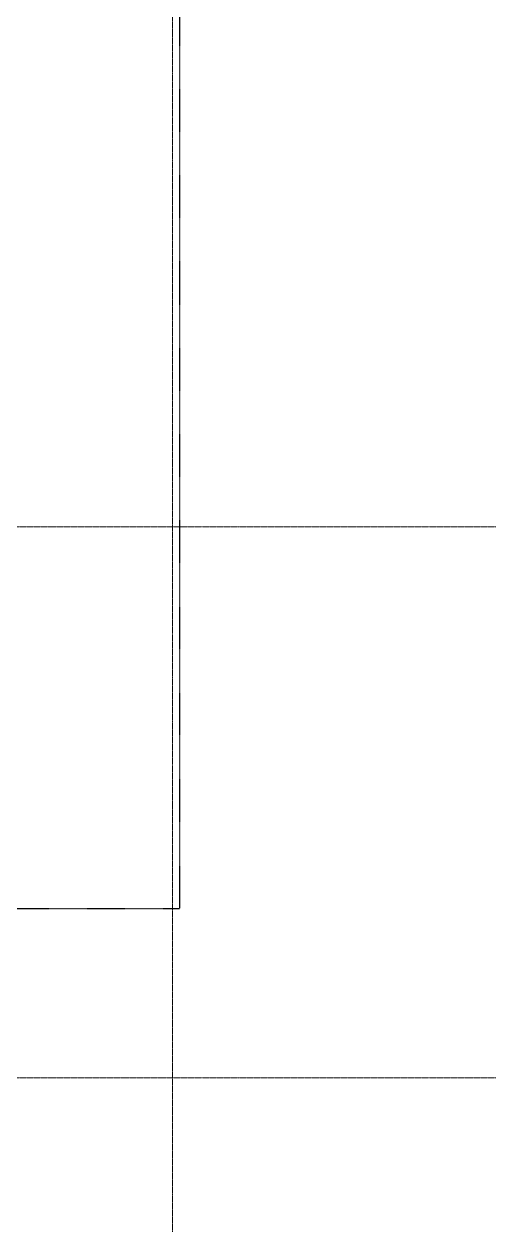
# Model space of a CAD drawing. Header units: inches. Extents: x -4058 to -1781, y 9814 to 12264.
# Drawn here: x -2018 to -1781, y 9814 to 10419 of the extents above; entities that cross this region are included whole.
import ezdxf

# ---------------------------------------------------------------- set-up
doc = ezdxf.new("R2010")
doc.units = ezdxf.units.IN
doc.header["$MEASUREMENT"] = 0
for name, pattern in [('Aligning Line 1_8_', [0.25, 0.125, -0.125]), ('Dash_2_', [0.25, 0.125, -0.125]), ('Grid Line 1_2_', [0.875, 0.5, -0.125, 0.125, -0.125])]:
    doc.linetypes.add(name, pattern=pattern)
doc.layers.add('0-4', color=250, linetype='Dash_2_')
doc.layers.add('G-ANNO-SYMB', color=111, linetype='Aligning Line 1_8_', lineweight=9)
doc.layers.add('S-GRID-1', color=1, linetype='Grid Line 1_2_', lineweight=9)

msp = doc.modelspace()

# ---------------------------------------------------------------- linework, layer by layer
at = {"layer": '0-4'}
for p, q in [((-1939.7738, 10857.05383), (-1939.7738, 9975.89825)), ((-1939.7738, 9975.89825), (-3043.10454, 9975.89825))]:
    msp.add_line(p, q, dxfattribs=at)
at = {"layer": 'G-ANNO-SYMB'}
for p, q in [((-1939.7738, 10857.05383), (-1939.7738, 9975.89825)), ((-1939.7738, 9975.89825), (-3043.10454, 9975.89825))]:
    msp.add_line(p, q, dxfattribs=at)
at = {"layer": 'S-GRID-1'}
for p, q in [((-1943.32374, 9814.0266), (-1943.32374, 12247.50061)), ((-1781.27288, 10167.1894), (-4041.7795, 10167.1894)), ((-1781.27288, 9891.1894), (-4041.7795, 9891.1894))]:
    msp.add_line(p, q, dxfattribs=at)

doc.saveas('drawing.dxf')
